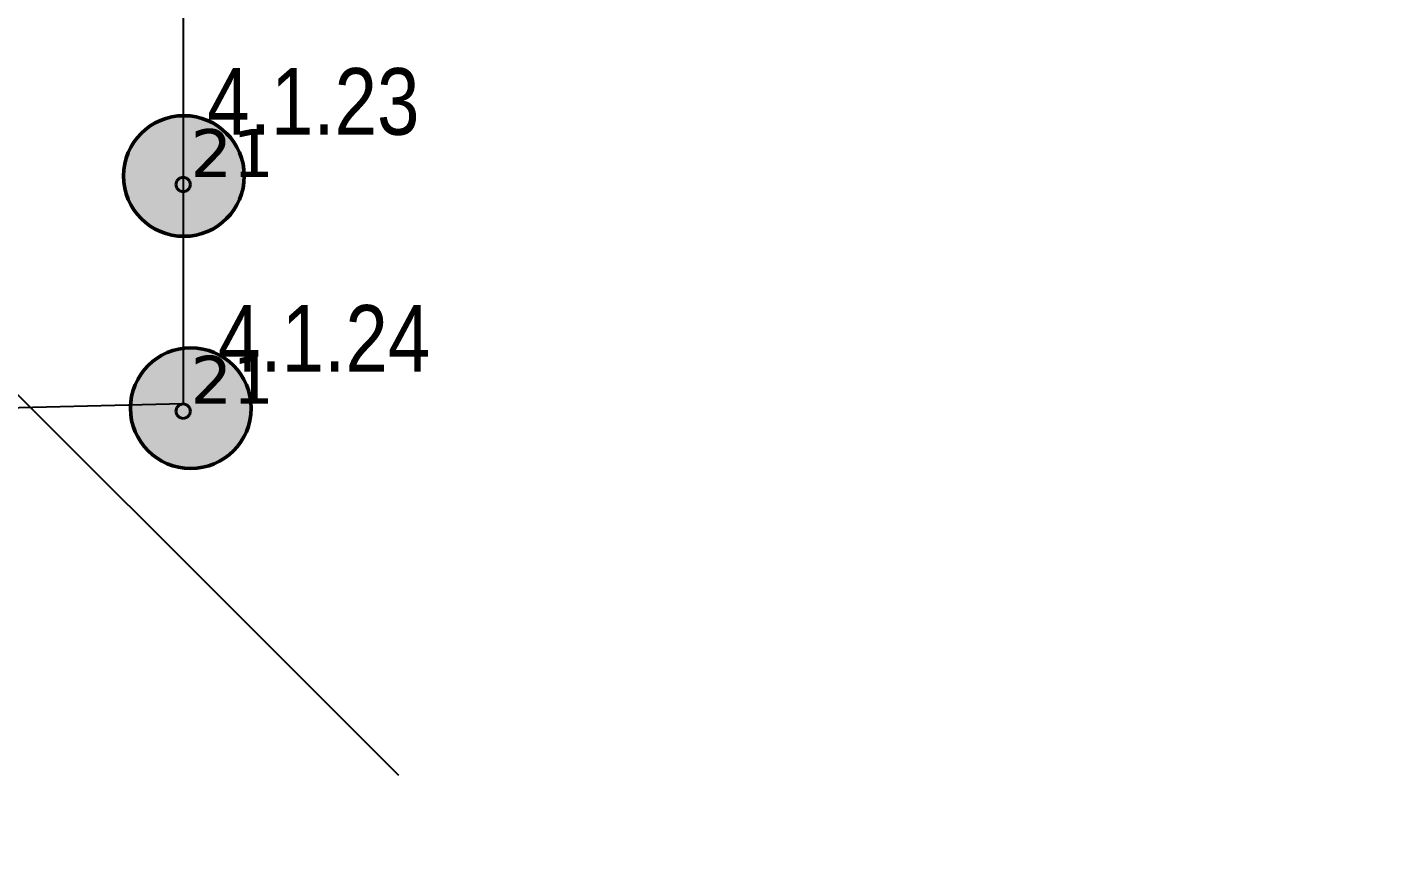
# Model space of a CAD drawing. Header units: millimetres. Extents: x -243740 to 150609, y -473655 to -165121.
# Drawn here: x -155032 to -149967, y -397737 to -394630 of the extents above; entities that cross this region are included whole.
import ezdxf
from ezdxf.enums import TextEntityAlignment as Align

# ---------------------------------------------------------------- set-up
doc = ezdxf.new("R2010")
doc.units = ezdxf.units.MM
doc.layers.add('_Гр.ЩД-1А.5.9.I2.5', color=6, linetype='Continuous')
doc.layers.add('_освещение_dali', color=3, linetype='Continuous', lineweight=50)
doc.layers.add('DLX_FL2_LUM 28', color=5, linetype='Continuous', lineweight=40)
doc.styles.get("Standard").update_dxf_attribs({"font": 'ARIALN.TTF'})
doc.styles.add('TableTextStyle', font='')
doc.styles.get('TableTextStyle').set_extended_font_data('VERDANA.TTF')
doc.linetypes.add('Truba', pattern='A,3e-05,[4,MSH_7,S=1,R=0,X=0,Y=0],-3.022072', length=3.022102)

# ---------------------------------------------------------------- blocks, each defined once
blk = doc.blocks.new('A$Caabd1818')
at = {"layer": 'DLX_FL2_LUM 28'}
for points in [[(-158444.2, 2300.9, 0), (-158440.6, 2314.6, 0)], [(-158440.6, 2314.6, 0), (-158444.2, 2300.9, 0)], [(-158440.6, 2314.6, 0), (-158444.2, 2300.9, 0)], [(-158444.2, 2300.9, 0), (-158440.6, 2314.6, 0)], [(-158440.6, 2287.2, 0), (-158444.2, 2300.9, 0)], [(-158444.2, 2300.9, 0), (-158444.2, 2300.9, 0)], [(-158444.2, 2300.9, 0), (-158440.6, 2287.2, 0)], [(-158444.2, 2300.9, 0), (-158444.2, 2300.9, 0)], [(-158444.2, 2300.9, 0), (-158440.6, 2287.2, 0)], [(-158440.6, 2287.2, 0), (-158444.2, 2300.9, 0)], [(-158440.6, 2314.6, 0), (-158430.5, 2324.7, 0)], [(-158430.5, 2324.7, 0), (-158440.6, 2314.6, 0)], [(-158430.5, 2324.7, 0), (-158440.6, 2314.6, 0)], [(-158440.6, 2314.6, 0), (-158430.5, 2324.7, 0)], [(-158440.6, 2314.6, 0), (-158440.6, 2314.6, 0)], [(-158440.6, 2314.6, 0), (-158440.6, 2314.6, 0)], [(-158430.5, 2277.1, 0), (-158440.6, 2287.2, 0)], [(-158440.6, 2287.2, 0), (-158440.6, 2287.2, 0)], [(-158440.6, 2287.2, 0), (-158430.5, 2277.1, 0)], [(-158440.6, 2287.2, 0), (-158440.6, 2287.2, 0)], [(-158440.6, 2287.2, 0), (-158430.5, 2277.1, 0)], [(-158430.5, 2277.1, 0), (-158440.6, 2287.2, 0)], [(-158430.5, 2324.7, 0), (-158416.7, 2328.4, 0)], [(-158416.7, 2328.4, 0), (-158430.5, 2324.7, 0)], [(-158416.7, 2328.4, 0), (-158430.5, 2324.7, 0)], [(-158430.5, 2324.7, 0), (-158416.7, 2328.4, 0)], [(-158430.5, 2324.7, 0), (-158430.5, 2324.7, 0)], [(-158430.5, 2324.7, 0), (-158430.5, 2324.7, 0)], [(-158416.7, 2328.4, 0), (-158416.7, 2328.4, 0)], [(-158416.7, 2328.4, 0), (-158403, 2324.7, 0)], [(-158403, 2324.7, 0), (-158416.7, 2328.4, 0)], [(-158416.7, 2328.4, 0), (-158416.7, 2328.4, 0)], [(-158403, 2324.7, 0), (-158416.7, 2328.4, 0)], [(-158416.7, 2328.4, 0), (-158403, 2324.7, 0)], [(-158403, 2324.7, 0), (-158403, 2324.7, 0)], [(-158403, 2324.7, 0), (-158392.9, 2314.6, 0)], [(-158392.9, 2314.6, 0), (-158403, 2324.7, 0)], [(-158403, 2324.7, 0), (-158403, 2324.7, 0)], [(-158392.9, 2314.6, 0), (-158403, 2324.7, 0)], [(-158403, 2324.7, 0), (-158392.9, 2314.6, 0)], [(-158392.9, 2287.2, 0), (-158403, 2277.1, 0)], [(-158403, 2277.1, 0), (-158392.9, 2287.2, 0)], [(-158403, 2277.1, 0), (-158392.9, 2287.2, 0)], [(-158392.9, 2287.2, 0), (-158403, 2277.1, 0)], [(-158392.9, 2314.6, 0), (-158392.9, 2314.6, 0)], [(-158392.9, 2314.6, 0), (-158389.2, 2300.9, 0)], [(-158389.2, 2300.9, 0), (-158392.9, 2314.6, 0)], [(-158392.9, 2314.6, 0), (-158392.9, 2314.6, 0)], [(-158389.2, 2300.9, 0), (-158392.9, 2314.6, 0)], [(-158392.9, 2314.6, 0), (-158389.2, 2300.9, 0)], [(-158389.2, 2300.9, 0), (-158392.9, 2287.2, 0)], [(-158392.9, 2287.2, 0), (-158389.2, 2300.9, 0)], [(-158392.9, 2287.2, 0), (-158389.2, 2300.9, 0)], [(-158389.2, 2300.9, 0), (-158392.9, 2287.2, 0)], [(-158392.9, 2287.2, 0), (-158392.9, 2287.2, 0)], [(-158392.9, 2287.2, 0), (-158392.9, 2287.2, 0)], [(-158389.2, 2300.9, 0), (-158389.2, 2300.9, 0)], [(-158389.2, 2300.9, 0), (-158389.2, 2300.9, 0)], [(-158416.7, 2273.4, 0), (-158430.5, 2277.1, 0)], [(-158430.5, 2277.1, 0), (-158430.5, 2277.1, 0)], [(-158430.5, 2277.1, 0), (-158416.7, 2273.4, 0)], [(-158430.5, 2277.1, 0), (-158430.5, 2277.1, 0)], [(-158430.5, 2277.1, 0), (-158416.7, 2273.4, 0)], [(-158416.7, 2273.4, 0), (-158430.5, 2277.1, 0)], [(-158403, 2277.1, 0), (-158416.7, 2273.4, 0)], [(-158416.7, 2273.4, 0), (-158403, 2277.1, 0)], [(-158416.7, 2273.4, 0), (-158403, 2277.1, 0)], [(-158403, 2277.1, 0), (-158416.7, 2273.4, 0)], [(-158416.7, 2273.4, 0), (-158416.7, 2273.4, 0)], [(-158416.7, 2273.4, 0), (-158416.7, 2273.4, 0)], [(-158403, 2277.1, 0), (-158403, 2277.1, 0)], [(-158403, 2277.1, 0), (-158403, 2277.1, 0)], [(-158440.6, 1464.1, 0), (-158430.5, 1474.1, 0)], [(-158430.5, 1474.1, 0), (-158440.6, 1464.1, 0)], [(-158430.5, 1474.1, 0), (-158440.6, 1464.1, 0)], [(-158440.6, 1464.1, 0), (-158430.5, 1474.1, 0)], [(-158430.5, 1474.1, 0), (-158416.7, 1477.8, 0)], [(-158416.7, 1477.8, 0), (-158430.5, 1474.1, 0)], [(-158416.7, 1477.8, 0), (-158430.5, 1474.1, 0)], [(-158430.5, 1474.1, 0), (-158416.7, 1477.8, 0)], [(-158430.5, 1474.1, 0), (-158430.5, 1474.1, 0)], [(-158430.5, 1474.1, 0), (-158430.5, 1474.1, 0)], [(-158416.7, 1477.8, 0), (-158416.7, 1477.8, 0)], [(-158416.7, 1477.8, 0), (-158403, 1474.1, 0)], [(-158403, 1474.1, 0), (-158416.7, 1477.8, 0)], [(-158416.7, 1477.8, 0), (-158416.7, 1477.8, 0)], [(-158403, 1474.1, 0), (-158416.7, 1477.8, 0)], [(-158416.7, 1477.8, 0), (-158403, 1474.1, 0)], [(-158403, 1474.1, 0), (-158403, 1474.1, 0)], [(-158403, 1474.1, 0), (-158392.9, 1464.1, 0)], [(-158392.9, 1464.1, 0), (-158403, 1474.1, 0)], [(-158403, 1474.1, 0), (-158403, 1474.1, 0)], [(-158392.9, 1464.1, 0), (-158403, 1474.1, 0)], [(-158403, 1474.1, 0), (-158392.9, 1464.1, 0)], [(-158444.2, 1450.3, 0), (-158440.6, 1464.1, 0)], [(-158440.6, 1464.1, 0), (-158444.2, 1450.3, 0)], [(-158440.6, 1464.1, 0), (-158444.2, 1450.3, 0)], [(-158444.2, 1450.3, 0), (-158440.6, 1464.1, 0)], [(-158440.6, 1436.6, 0), (-158444.2, 1450.3, 0)], [(-158444.2, 1450.3, 0), (-158444.2, 1450.3, 0)], [(-158444.2, 1450.3, 0), (-158440.6, 1436.6, 0)], [(-158444.2, 1450.3, 0), (-158444.2, 1450.3, 0)], [(-158444.2, 1450.3, 0), (-158440.6, 1436.6, 0)], [(-158440.6, 1436.6, 0), (-158444.2, 1450.3, 0)], [(-158440.6, 1464.1, 0), (-158440.6, 1464.1, 0)], [(-158440.6, 1464.1, 0), (-158440.6, 1464.1, 0)], [(-158430.5, 1426.5, 0), (-158440.6, 1436.6, 0)], [(-158440.6, 1436.6, 0), (-158440.6, 1436.6, 0)], [(-158440.6, 1436.6, 0), (-158430.5, 1426.5, 0)], [(-158440.6, 1436.6, 0), (-158440.6, 1436.6, 0)], [(-158440.6, 1436.6, 0), (-158430.5, 1426.5, 0)], [(-158430.5, 1426.5, 0), (-158440.6, 1436.6, 0)], [(-158416.7, 1422.8, 0), (-158430.5, 1426.5, 0)], [(-158430.5, 1426.5, 0), (-158430.5, 1426.5, 0)], [(-158430.5, 1426.5, 0), (-158416.7, 1422.8, 0)], [(-158430.5, 1426.5, 0), (-158430.5, 1426.5, 0)], [(-158430.5, 1426.5, 0), (-158416.7, 1422.8, 0)], [(-158416.7, 1422.8, 0), (-158430.5, 1426.5, 0)], [(-158403, 1426.5, 0), (-158416.7, 1422.8, 0)], [(-158416.7, 1422.8, 0), (-158403, 1426.5, 0)], [(-158416.7, 1422.8, 0), (-158403, 1426.5, 0)], [(-158403, 1426.5, 0), (-158416.7, 1422.8, 0)], [(-158416.7, 1422.8, 0), (-158416.7, 1422.8, 0)], [(-158416.7, 1422.8, 0), (-158416.7, 1422.8, 0)], [(-158392.9, 1436.6, 0), (-158403, 1426.5, 0)], [(-158403, 1426.5, 0), (-158392.9, 1436.6, 0)], [(-158403, 1426.5, 0), (-158392.9, 1436.6, 0)], [(-158392.9, 1436.6, 0), (-158403, 1426.5, 0)], [(-158403, 1426.5, 0), (-158403, 1426.5, 0)], [(-158403, 1426.5, 0), (-158403, 1426.5, 0)], [(-158392.9, 1464.1, 0), (-158392.9, 1464.1, 0)], [(-158392.9, 1464.1, 0), (-158389.2, 1450.3, 0)], [(-158389.2, 1450.3, 0), (-158392.9, 1464.1, 0)], [(-158392.9, 1464.1, 0), (-158392.9, 1464.1, 0)], [(-158389.2, 1450.3, 0), (-158392.9, 1464.1, 0)], [(-158392.9, 1464.1, 0), (-158389.2, 1450.3, 0)], [(-158389.2, 1450.3, 0), (-158392.9, 1436.6, 0)], [(-158392.9, 1436.6, 0), (-158389.2, 1450.3, 0)], [(-158392.9, 1436.6, 0), (-158389.2, 1450.3, 0)], [(-158389.2, 1450.3, 0), (-158392.9, 1436.6, 0)], [(-158392.9, 1436.6, 0), (-158392.9, 1436.6, 0)], [(-158392.9, 1436.6, 0), (-158392.9, 1436.6, 0)], [(-158389.2, 1450.3, 0), (-158389.2, 1450.3, 0)], [(-158389.2, 1450.3, 0), (-158389.2, 1450.3, 0)]]:
    blk.add_polyline3d(points, dxfattribs=at)
blk = doc.blocks.new('A$Cab2378fa')
at = {"lineweight": 25, "true_color": 0xfff5f5}
h = blk.add_hatch(color=7, dxfattribs=at)
h.dxf.hatch_style = 1
h.paths.add_polyline_path([(0, 0), (-141.6, -170.3, 0.174923), (3, -222.4, 0.197808), (162.3, -156.8)])
h.paths.add_polyline_path([(-163.2, 157.6), (0, 0), (147.8, 177.8, 0.175398), (3, 230.2, 0.209014)])
at = {"lineweight": 25}
h = blk.add_hatch(color=0, dxfattribs=at)
h.paths.add_polyline_path([(162.3, -156.8, 0.442338), (147.8, 177.8), (0, 0)])
h.paths.add_polyline_path([(-141.6, -170.3), (0, 0), (-163.2, 157.6, 0.430096)])
blk.add_circle((3, 3.9), 226.3)

msp = doc.modelspace()

# ---------------------------------------------------------------- linework, layer by layer
at = {"layer": '_Гр.ЩД-1А.5.9.I2.5', "ltscale": 100}
msp.add_lwpolyline([(-154448.4, -386658.7), (-154447.1, -390940.8), (-154447.1, -391791.3), (-154447.1, -392641.9), (-154447.1, -393492.5), (-154447.1, -394342.9), (-154447.1, -395193.4), (-154447.1, -396044), (-155935.5, -396080.1)], dxfattribs=at)
at = {"layer": 'Defpoints', "color": 251, "ltscale": 100, "true_color": 0x636466}
msp.add_lwpolyline([(-161740, -389337.2), (-153640, -397437.2)], dxfattribs=at)

# ---------------------------------------------------------------- block references
at = {"layer": '_освещение_dali', "color": 5, "ltscale": 100}
for p in [(-154447.1, -395193.4), (-154421.4, -396064.6)]:
    msp.add_blockref('A$Cab2378fa', p, dxfattribs=at)
at = {"layer": 'Defpoints', "linetype": 'Truba', "ltscale": 100}
msp.add_blockref('A$Caabd1818', (3969.7, -397521.8), dxfattribs=at)

# ---------------------------------------------------------------- texts
at = {"layer": '_Гр.ЩД-1А.5.9.I2.5', "ltscale": 100}
for s, p in [('4.1.23', (-153959, -395109.8)), ('4.1.24', (-153918.4, -395998.9))]:
    msp.add_text(s, height=250, dxfattribs=at).set_placement(p, align=Align.BOTTOM_CENTER)
at = {"layer": '_освещение_dali', "color": 73, "true_color": 0x91d48c, "style": 'TableTextStyle'}
for p in [(-154419.6, -395193.4), (-154419.6, -396043.9)]:
    msp.add_text('21', height=180, dxfattribs=at).set_placement(p)

doc.saveas('drawing.dxf')
